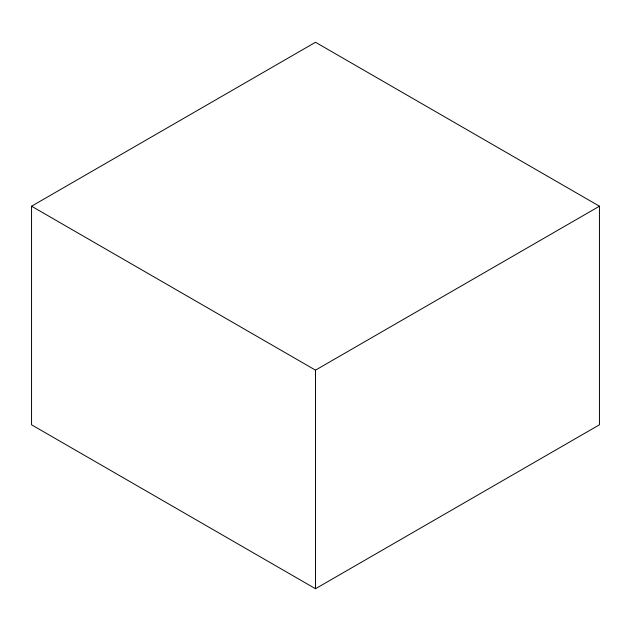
<?xml version="1.0" encoding="UTF-8"?>
<svg xmlns="http://www.w3.org/2000/svg" width="631" height="631" viewBox="0 0 631 631"><rect width="100%" height="100%" fill="white"/><g stroke="black" fill="none" stroke-linecap="round" stroke-linejoin="round"><path stroke-width="0.95" d="M31.55 206.211L315.5 42.269L599.45 206.211L599.45 424.789L315.5 588.731L31.55 424.789L31.55 206.211L315.5 370.145L599.45 206.211M315.5 370.145L315.5 588.731"/></g></svg>
